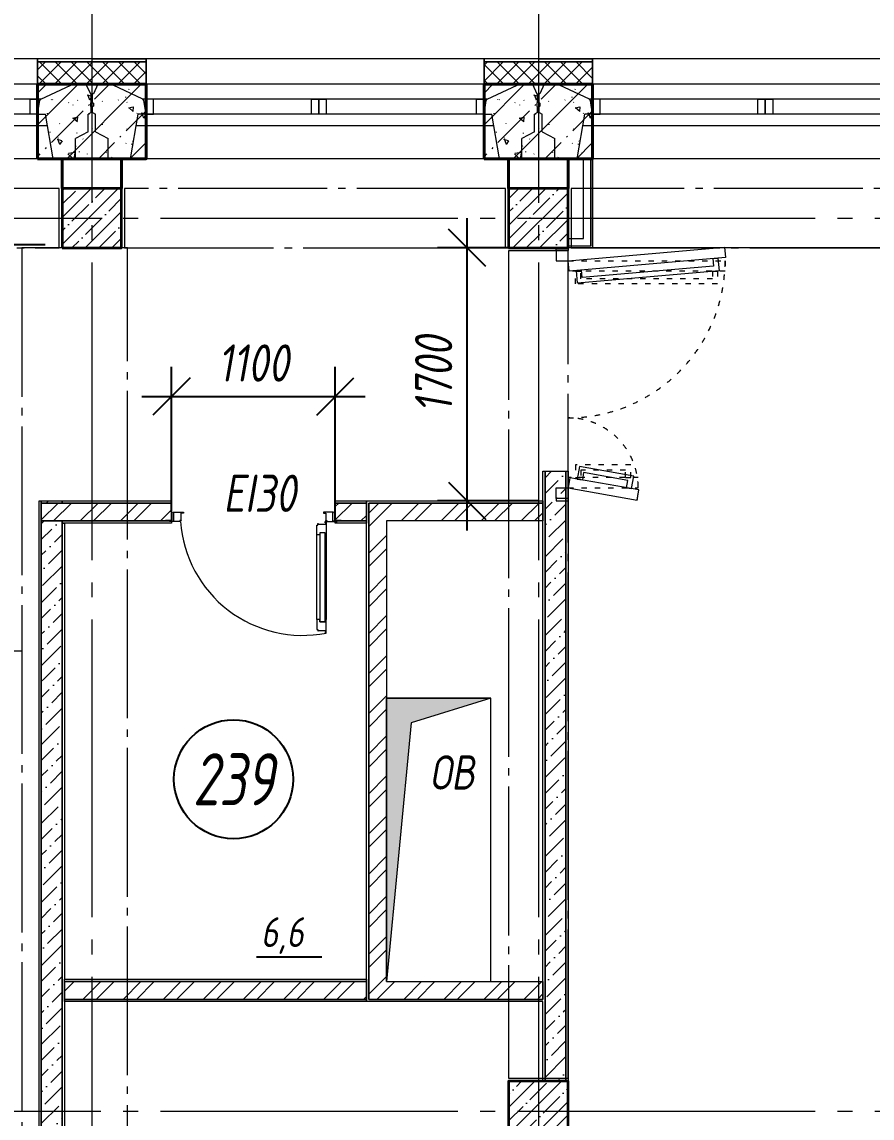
# Model space of a CAD drawing. Header units: millimetres. Extents: x -85420 to 1195317, y -69347 to 470418.
# Drawn here: x 456476 to 462189, y 64729 to 72095 of the extents above; entities that cross this region are included whole.
import ezdxf
from ezdxf.enums import TextEntityAlignment as Align

# ---------------------------------------------------------------- set-up
doc = ezdxf.new("R2010")
doc.units = ezdxf.units.MM
for name, pattern in [('ACAD_ISO03W100', [30, 12, -18]), ('GOST2.303 6', [12, 8, -1.5, 1, -1.5]), ('ГОСТ 2.303 4', [7, 5, -2, 0]), ('ГОСТ 2.303 5', [24, 20, -1.5, 1, -1.5]), ('ГОСТ 2.303 6', [12, 8, -1.5, 1, -1.5]), ('осевая', [50.8, 31.75, -6.35, 6.35, -6.35])]:
    doc.linetypes.add(name, pattern=pattern)
for name, color, linetype, lineweight in [('!М_Отверстия в перекрытиях', 253, 'Continuous', 15), ('!ФС_Ригели_балки', 251, 'ГОСТ 2.303 6', 15), ('+АР_Осевые линии', 252, 'GOST2.303 6', 9), ('+АР_Размеры', 252, 'Continuous', 0), ('+АР_Стены внутренние', 250, 'Continuous', 18), ('АР_Двери', 7, 'Continuous', 0), ('АР_Колонны', 5, 'Continuous', 35), ('АР_колонны штриховка', 193, 'Continuous', 5), ('АР_Окна', 4, 'Continuous', 9), ('АР_Сущ Несущая стена', 250, 'Continuous', 50), ('АР_штриховка несущих стен', 250, 'Continuous', 0), ('Колонны', 7, 'Continuous', 25), ('СПДС_+АР_Стены', 250, 'Continuous', 20), ('СПДС_РАЗМЕРЫ', 252, 'Continuous', 0), ('стены', 7, 'Continuous', 40), ('ТОНКАЯ', 253, 'Continuous', 0), ('ЭКСПЛИКАЦИЯ', 7, 'Continuous', 5)]:
    doc.layers.add(name, color=color, linetype=linetype, lineweight=lineweight)
doc.layers.add('ОСИ', color=7, linetype='осевая', lineweight=13, true_color=0x999999)
doc.layers.add('ПБ_граница', color=7, linetype='ГОСТ 2.303 4', lineweight=40, true_color=0xdb0000)
doc.styles.get("Standard").update_dxf_attribs({"font": 'GOST.TTF'})
doc.styles.add('ГОСТ 2.304', font='CS_Gost2304.shx', dxfattribs={"oblique": 10})
doc.linetypes.add('Ground1', pattern='A,12,[130,ltypeshp.shx,S=3,R=-150,X=0,Y=-2.598],3,[130,ltypeshp.shx,S=3,R=-150,X=0,Y=-2.598],3,[130,ltypeshp.shx,S=3,R=-150,X=0,Y=-2.598],0', length=18)
doc.linetypes.add('Ground2', pattern='A,12,[130,ltypeshp.shx,S=3,R=-210,X=0,Y=-2.598],3,[130,ltypeshp.shx,S=3,R=-210,X=0,Y=-2.598],3,[130,ltypeshp.shx,S=3,R=-210,X=0,Y=-2.598],0', length=18)
doc.dimstyles.get("Standard").update_dxf_attribs({"dimtxt": 250, "dimasz": 150, "dimexe": 0.18, "dimexo": 0.0625, "dimgap": 20, "dimtad": 1, "dimdec": 0, "dimrnd": 5, "dimzin": 0, "dimdsep": 46, "dimtxsty": 'Standard', "dimcen": 0.09, "dimadec": 0, "dimazin": 0, "dimtfac": 1, "dimtdec": 0, "dimtofl": 0, "dimtmove": 0, "dimatfit": 3, "dimfxl": 1, "dimtolj": 1, "dimtzin": 0, "dimarcsym": 0})
doc.dimstyles.new('СПДС', dxfattribs={"dimscale": 100, "dimtxt": 2.5, "dimasz": 2.5, "dimexe": 2, "dimexo": 0.625, "dimgap": 1, "dimtad": 1, "dimdec": 0, "dimrnd": 5, "dimtxsty": 'ГОСТ 2.304', "dimblk": 'OBLIQUE', "dimblk1": 'OBLIQUE', "dimblk2": 'OBLIQUE', "dimcen": 2.5, "dimdle": 2, "dimadec": 0, "dimazin": 2, "dimtfac": 0.75, "dimtdec": 4, "dimtmove": 1, "dimatfit": 3, "dimfxl": 1, "dimtfill": 1, "dimtolj": 1, "dimarcsym": 1})
pattern_1 = [(45, (0, 0), (0, -269.40768), []), (45, (5792.26, -5971.88), (-269.40768, 0), [])]
pattern_2 = [(45, (0, 0), (39.774756, 145.840774), [187.5, -40.5, 0, -40.5])]
pattern_3 = [(45, (0, 0), (-53.033009, 53.033009), []), (135, (0, 0), (-53.033009, -53.033009), [])]

# ---------------------------------------------------------------- blocks, each defined once
blk = doc.blocks.new('1700-3')
for points in [[(-476.3, 1526), (-12.1, 1444.2), (0, 1513), (-464.1, 1594.8)], [(0, -13), (-1050.7, -104.9), (-1056.8, -35.3), (-6.1, 56.6)]]:
    blk.add_lwpolyline(points, close=True)
for points in [[(80, 1600), (0, 1600), (0, 1583), (80, 1583), (80, 1600)], [(0, 1583), (80, 1583), (80, 1513), (50, 1513), (50, 1513), (0, 1513), (0, 1583)], [(-392.2, 1511.2), (-426.7, 1517.3), (-441.4, 1433.7), (-76.1, 1369.3), (-61.4, 1452.9), (-95.8, 1459)], [(-392.2, 1511.2), (-400.9, 1462.1), (-104.5, 1409.9), (-95.8, 1459)], [(-971.9, -27.9), (-1006.8, -31), (-1014.2, 53.6), (-63.3, 136.8), (-55.9, 52.2), (-90.8, 49.2)], [(-971.9, -27.9), (-976.2, 21.8), (-95.1, 98.9), (-90.8, 49.2)], [(0, -83), (80, -83), (80, -13), (50, -13), (50, -13), (0, -13), (0, -83)], [(80, -100), (0, -100), (0, -83), (80, -83), (80, -100)]]:
    blk.add_lwpolyline(points)
at = {"linetype": 'ACAD_ISO03W100', "ltscale": 3}
for points in [[(-471.3, 1443.1), (0, 1443.1), (0, 1513), (-471.3, 1513)], [(0, -13), (-1054.7, -13), (-1054.7, 56.9), (0, 56.9)]]:
    blk.add_lwpolyline(points, close=True, dxfattribs=at)
for points in [[(-385.9, 1443.1), (-420.9, 1443.1), (-420.9, 1358.3), (-50, 1358.3), (-50, 1443.1), (-85, 1443.1)], [(-385.9, 1443.1), (-385.9, 1393.3), (-85, 1393.3), (-85, 1443.1)], [(-969.5, 56.9), (-1004.5, 56.9), (-1004.5, 141.7), (-50, 141.7), (-50, 56.9), (-85, 56.9)], [(-969.5, 56.9), (-969.5, 106.7), (-85, 106.7), (-85, 56.9)]]:
    blk.add_lwpolyline(points, dxfattribs=at)
for centre, radius, start, end in [((0, 1513), 471.3, 170, 270), ((0, -13), 1054.7, 90, 181.20233)]:
    blk.add_arc(centre, radius, start, end, dxfattribs=at)
blk = doc.blocks.new('_Oblique')
at = {"color": 0, "linetype": 'ByBlock', "lineweight": -2}
blk.add_line((-0.5, -0.5), (0.5, 0.5), dxfattribs=at)
blk = doc.blocks.new('*D379')
at = {"layer": 'Defpoints', "color": 0, "ltscale": 100, "transparency": 16777216}
for p in [(458582.1, 69578.1), (457481.1, 68741.6), (458582.1, 68741.6)]:
    blk.add_point(p, dxfattribs=at)
at = {"layer": 'СПДС_РАЗМЕРЫ', "color": 0, "lineweight": -2, "ltscale": 100, "transparency": 16777216}
for p, q in [((457481.1, 68804.1), (457481.1, 69778.1)), ((458582.1, 68804.1), (458582.1, 69778.1)), ((457281.1, 69578.1), (458782.1, 69578.1))]:
    blk.add_line(p, q, dxfattribs=at)
at = {"layer": 'СПДС_РАЗМЕРЫ', "color": 0, "lineweight": -2, "ltscale": 100, "transparency": 16777216, "xscale": 250, "yscale": 250, "zscale": 250, "rotation": 180}
blk.add_blockref('_Oblique', (457481.1, 69578.1), dxfattribs=at)
at = {"layer": 'СПДС_РАЗМЕРЫ', "color": 0, "lineweight": -2, "ltscale": 100, "transparency": 16777216, "xscale": 250, "yscale": 250, "zscale": 250}
blk.add_blockref('_Oblique', (458582.1, 69578.1), dxfattribs=at)
at = {"layer": 'СПДС_РАЗМЕРЫ', "color": 0, "ltscale": 100, "transparency": 16777216, "insert": (458031.6, 69803.1), "char_height": 250, "attachment_point": 5, "style": 'ГОСТ 2.304', "bg_fill": 3, "box_fill_scale": 1.1, "bg_fill_color": 256, "bg_fill_true_color": 13158600, "bg_fill_transparency": 0}
blk.add_mtext('\\A1;1100', dxfattribs=at)
blk = doc.blocks.new('*D378')
at = {"layer": '+АР_Размеры', "color": 0, "lineweight": -2, "ltscale": 40, "transparency": 16777216}
for p, q in [((459467.8, 68676.6), (459467.8, 70777.4)), ((459913.9, 70577.4), (459267.8, 70577.4)), ((459951.2, 68876.6), (459267.8, 68876.6))]:
    blk.add_line(p, q, dxfattribs=at)
at = {"layer": 'Defpoints', "color": 0, "ltscale": 100, "transparency": 16777216}
for p in [(459467.8, 70577.4), (459976.4, 70577.4), (460013.7, 68876.6)]:
    blk.add_point(p, dxfattribs=at)
at = {"layer": '+АР_Размеры', "color": 0, "lineweight": -2, "ltscale": 100, "transparency": 16777216, "xscale": 250, "yscale": 250, "zscale": 250}
for p, rotation in [((459467.8, 70577.4), 90), ((459467.8, 68876.6), 270)]:
    blk.add_blockref('_Oblique', p, dxfattribs=dict(at, rotation=rotation))
at = {"layer": '+АР_Размеры', "color": 0, "ltscale": 100, "transparency": 16777216, "insert": (459242.8, 69727), "char_height": 250, "attachment_point": 5, "rotation": 90, "style": 'ГОСТ 2.304', "bg_fill": 3, "box_fill_scale": 1.1, "bg_fill_color": 256, "bg_fill_true_color": 13158600, "bg_fill_transparency": 0}
blk.add_mtext('\\A1;1700', dxfattribs=at)
blk = doc.blocks.new('Колонна 400х400')
at = {"layer": 'АР_колонны штриховка'}
h = blk.add_hatch(dxfattribs=at)
h.set_pattern_fill('ANSI35', color=256, scale=20)
h.set_pattern_definition([(45, (-139655.88, -114865.3), (-89.80256, 89.80256), []), (45, (-139566.07, -114865.3), (-89.80256, 89.80256), [158.75, -31.75, 0, -31.75])])
h.paths.add_polyline_path([(0, 0), (400, 0), (400, 400), (0, 400)])
at = {"layer": 'АР_Колонны'}
blk.add_lwpolyline([(0, 0), (400, 0), (400, 400), (0, 400)], close=True, dxfattribs=at)
blk = doc.blocks.new('*U267')
at = {"transparency": 33554559}
h = blk.add_hatch(color=256, dxfattribs=at)
h.dxf.hatch_style = 1
h.paths.add_polyline_path([(700, 0), (165.8, -165.8), (0, -1905), (0, 0)])
at = {"ltscale": 50}
blk.add_lwpolyline([(0, 0), (0, -1905), (700, -1905), (700, 0)], close=True, dxfattribs=at)
at = {"lineweight": 15}
blk.add_lwpolyline([(0, -1905), (0, 0), (700, 0), (165.8, -165.8)], close=True, dxfattribs=at)
blk = doc.blocks.new('НП 3033')
at = {"layer": 'АР_Окна', "ltscale": 100}
for p, q in [((365, 500), (2635, 500)), ((365, 400), (2635, 400)), ((365, 300), (2635, 300)), ((365, 220), (2635, 220)), ((365, 0), (2635, 0))]:
    blk.add_line(p, q, dxfattribs=at)
for points in [[(365, 300), (365, 500), (365, 670), (2635, 670), (2635, 300)], [(365, 300), (415, 300), (415, 400), (365, 400)], [(1450, 400), (1425, 400), (1425, 300), (1450, 300), (1475, 300), (1475, 400), (1437.5, 400)], [(1500, 400), (1475, 400), (1475, 300), (1500, 300), (1525, 300), (1525, 400), (1487.5, 400)], [(2635, 300), (2585, 300), (2585, 400), (2635, 400)]]:
    blk.add_lwpolyline(points, dxfattribs=at)
at = {"layer": 'СПДС_+АР_Стены', "ltscale": 100}
for points in [[(0, 670), (0, 670), (365, 670), (365, 670)], [(3000, 670), (3000, 670), (2635, 670), (2635, 670)]]:
    blk.add_lwpolyline(points, dxfattribs=at)
at = {"layer": 'стены', "ltscale": 100}
for p, q in [((2960, 500), (2860, 500)), ((0, 0), (0, 0))]:
    blk.add_line(p, q, dxfattribs=at)
at = {"layer": 'стены', "lineweight": 30, "ltscale": 100}
blk.add_lwpolyline([(0, 0), (365, 0), (365, 500), (0, 500)], dxfattribs=at)
at = {"layer": 'стены', "ltscale": 100}
blk.add_lwpolyline([(3000, 500), (2635, 500), (2635, 0), (3000, 0)], dxfattribs=at)
blk = doc.blocks.new('*U49')
at = {"linetype": 'ГОСТ 2.303 5', "ltscale": 50}
blk.add_lwpolyline([(5560, 400), (0, 400), (0, 0), (5560, 0)], close=True, dxfattribs=at)
blk = doc.blocks.new('*U50')
at = {"linetype": 'ГОСТ 2.303 5', "ltscale": 50}
blk.add_lwpolyline([(2560, 400), (0, 400), (0, 0), (2560, 0)], close=True, dxfattribs=at)
blk = doc.blocks.new('*U51')
at = {"linetype": 'ГОСТ 2.303 5', "ltscale": 50}
blk.add_lwpolyline([(5560, 400), (0, 400), (0, 0), (5560, 0)], close=True, dxfattribs=at)
blk = doc.blocks.new('*U54')
at = {"linetype": 'ГОСТ 2.303 5', "ltscale": 50}
blk.add_lwpolyline([(11560, 710), (0, 710), (0, 0), (11560, 0)], close=True, dxfattribs=at)
blk = doc.blocks.new('Из_буфера30619')
for name, p in [('*U50', (12000, 0)), ('*U50', (15000, 0)), ('*U49', (18000, 0))]:
    blk.add_blockref(name, p)
at = {"rotation": 270}
for name, p in [('*U54', (14310, 0)), ('*U51', (17580, -20))]:
    blk.add_blockref(name, p, dxfattribs=at)
blk = doc.blocks.new('обследование 2 этаж 1245')
at = {"layer": 'ТОНКАЯ', "ltscale": 100}
for p, q in [((15620, 140), (12900, 140)), ((15417, 40), (15618, 135)), ((15618, 135), (15620, 140)), ((15720, 140), (15620, 140)), ((15720, 140), (15750, 75)), ((15750, 75), (15755, 75)), ((15755, 18), (15755, 75)), ((15755, 75), (15760, 75)), ((15760, 18), (15760, 75)), ((15765, 75), (15760, 75)), ((15760, 75), (15760, -360)), ((15760, 18), (15760, 75)), ((15760, 75), (15760, -360)), ((15770, 75), (15765, 75)), ((15765, 18), (15765, 75)), ((15800, 140), (15770, 75)), ((15800, 140), (15900, 140)), ((18620, 140), (15900, 140)), ((15902, 135), (15900, 140)), ((16103, 40), (15902, 135)), ((18417, 40), (18618, 135)), ((18618, 135), (18620, 140)), ((18720, 140), (18620, 140)), ((18720, 140), (18750, 75)), ((18750, 75), (18755, 75)), ((18755, 18), (18755, 75)), ((18755, 75), (18760, 75)), ((18760, 18), (18760, 75)), ((18765, 75), (18760, 75)), ((18760, 75), (18760, -360)), ((18760, 18), (18760, 75)), ((18760, 75), (18760, -360)), ((18770, 75), (18765, 75)), ((18765, 18), (18765, 75)), ((18800, 140), (18770, 75)), ((18800, 140), (18900, 140)), ((21620, 140), (18900, 140)), ((18902, 135), (18900, 140)), ((19103, 40), (18902, 135)), ((15417, 40), (13103, 40)), ((15395, -60), (15410, 30)), ((15410, 30), (15417, 40)), ((15755, 18), (15750, 13)), ((15750, 13), (15750, -7)), ((15765, 18), (15770, 13)), ((15770, 13), (15770, -7)), ((18417, 40), (16103, 40)), ((16110, 30), (16103, 40)), ((16125, -60), (16110, 30)), ((18395, -60), (18410, 30)), ((18410, 30), (18417, 40)), ((18755, 18), (18750, 13)), ((18750, 13), (18750, -7)), ((18765, 18), (18770, 13)), ((18770, 13), (18770, -7)), ((21417, 40), (19103, 40)), ((19110, 30), (19103, 40)), ((19125, -60), (19110, 30)), ((15395, -60), (13125, -60)), ((15395, -60), (15448, -60)), ((15500, -360), (15448, -60)), ((15755, -50), (15735, -60)), ((15735, -180), (15735, -60)), ((15750, -7), (15755, -12)), ((15755, -50), (15755, -12)), ((15770, -7), (15765, -12)), ((15765, -50), (15765, -12)), ((15765, -50), (15785, -60)), ((15785, -180), (15785, -60)), ((16020, -360), (16072, -60)), ((16125, -60), (16072, -60)), ((18395, -60), (16125, -60)), ((18395, -60), (18448, -60)), ((18500, -360), (18448, -60)), ((18755, -50), (18735, -60)), ((18735, -180), (18735, -60)), ((18750, -7), (18755, -12)), ((18755, -50), (18755, -12)), ((18770, -7), (18765, -12)), ((18765, -50), (18765, -12)), ((18765, -50), (18785, -60)), ((18785, -180), (18785, -60)), ((19020, -360), (19072, -60)), ((19125, -60), (19072, -60)), ((21395, -60), (19125, -60)), ((15461.9, -140), (13058.1, -140)), ((18461.9, -140), (16058.1, -140)), ((21461.9, -140), (19058.1, -140)), ((15735, -180), (15650, -225)), ((15785, -180), (15870, -225)), ((18735, -180), (18650, -225)), ((18785, -180), (18870, -225)), ((15650, -360), (15650, -225)), ((15870, -360), (15870, -225)), ((18650, -360), (18650, -225)), ((18870, -360), (18870, -225)), ((15500, -360), (13020, -360)), ((15500, -360), (15650, -360)), ((15760, -360), (15650, -360)), ((15760, -360), (15870, -360)), ((16020, -360), (15870, -360)), ((18500, -360), (16020, -360)), ((18500, -360), (18650, -360)), ((18760, -360), (18650, -360)), ((18760, -360), (18870, -360)), ((19020, -360), (18870, -360)), ((21500, -360), (19020, -360))]:
    blk.add_line(p, q, dxfattribs=at)
blk = doc.blocks.new('A$C314F1C93')
at = {"layer": '+АР_Осевые линии', "linetype": 'ГОСТ 2.303 5', "lineweight": 0, "ltscale": 100}
for p, q in [((26540, 64752.7), (26540, -9752.2)), ((29540, 64752.7), (29540, -9752.2))]:
    blk.add_line(p, q, dxfattribs=at)
for points in [[(-4200, 55450), (75280, 55450)], [(-4200, 49450), (75280, 49450)]]:
    blk.add_lwpolyline(points, dxfattribs=at)
blk = doc.blocks.new('*D397')
at = {"color": 0, "lineweight": -2, "transparency": 16777216}
for p, q in [((456631.6, 70596.4), (456309.4, 70596.4)), ((456309.6, 69015.4), (456309.6, 70446.4)), ((456419.9, 68865.4), (456309.4, 68865.4))]:
    blk.add_line(p, q, dxfattribs=at)
at = {"color": 0, "transparency": 16777216}
for points in [[(456284.6, 70446.4), (456334.6, 70446.4), (456309.6, 70596.4)], [(456284.6, 69015.4), (456334.6, 69015.4), (456309.6, 68865.4)]]:
    blk.add_solid(points, dxfattribs=at)
at = {"layer": 'Defpoints', "color": 0, "transparency": 16777216}
for p in [(456309.6, 70596.4), (456631.7, 70596.4), (456420, 68865.4)]:
    blk.add_point(p, dxfattribs=at)
at = {"color": 0, "lineweight": 9, "transparency": 16777216, "insert": (456161.9, 69730.9), "char_height": 250, "attachment_point": 5, "rotation": 90}
blk.add_mtext('\\A1;1730', dxfattribs=at)

msp = doc.modelspace()

# ---------------------------------------------------------------- block references
at = {"layer": 'ОСИ', "ltscale": 40}
msp.add_blockref('A$C314F1C93', (430406.4, 15326.4, 0), dxfattribs=at)

# ---------------------------------------------------------------- next in the draw order: hatches: boundary and pattern name
at = {"layer": '+АР_Стены внутренние', "lineweight": 0, "ltscale": 100}
h = msp.add_hatch(dxfattribs=at)
h.set_pattern_fill('БЕТОН И ИЗДЕЛИЯ ИЗ НЕГО', color=256, scale=30, style=0, pattern_type=2)
h.set_pattern_definition(pattern_2)
h.paths.add_polyline_path([(456746.4, 68876.6), (456746.4, 68861.6), (456606.4, 68861.6), (456606.4, 68876.6)], flags=0)
h = msp.add_hatch(dxfattribs=at)
h.set_pattern_fill('БЕТОН И ИЗДЕЛИЯ ИЗ НЕГО', color=256, scale=30, style=0, pattern_type=2)
h.set_pattern_definition(pattern_2)
h.paths.add_polyline_path([(456746.4, 68741.6), (456746.4, 67681.4), (456606.4, 67681.4), (456606.4, 68741.6)], flags=0)
h = msp.add_hatch(dxfattribs=at)
h.set_pattern_fill('БЕТОН И ИЗДЕЛИЯ ИЗ НЕГО', color=256, scale=30, style=0, pattern_type=2)
h.set_pattern_definition(pattern_2)
h.paths.add_polyline_path([(456746.4, 67681.4), (456746.4, 58726.4), (456606.4, 58726.4), (456606.4, 67681.4)], flags=0)
at = {"layer": 'АР_штриховка несущих стен', "lineweight": 0}
h = msp.add_hatch(dxfattribs=at)
h.set_pattern_fill('FP_1', color=256, angle=90, style=0, pattern_type=2)
h.set_pattern_definition([(225, (228003.74, 445917.94), (212.13203, -212.13203), [300, -50, 10, -50]), (225, (227791.74, 445917.94), (212.13203, -212.13203), []), (140, (228003.74, 445917.94), (31.37587, 358.6306), [37.5, -412.5]), (85, (228003.74, 445917.94), (-376.09568, -69.3761), [30, -330]), (190.451, (228006.35, 445947.82), (-344.71734, 289.2568), [31.87, -350.571]), (136.184, (227903.74, 445917.94), (82.7615, 533.61997), [56.25, -618.75]), (186.636, (227910.64, 445962.4), (-487.0622, 467.3284), [47.805, -525.856]), (81.184, (227903.74, 445917.94), (-487.05805, 467.33264), [45, -495]), (111, (227928.74, 445967.94), (201.30952, 298.45407), [37.5, -412.5]), (56, (227928.74, 445967.94), (-362.5749, 121.6571), [30, -330]), (161.451, (227945.5, 445992.8), (-161.2621, 420.11198), [31.87, -350.571]), (127.5, (228003.74, 445917.94), (-166.446927, 6.079928), [3.353, -322.647, 3.353, -331.647, -331.25]), (127.5, (228003.74, 445917.94), (-166.446927, 6.079928), [-661, 3.353, -327.897]), (97.5, (228003.74, 445917.94), (-197.205856, 131.53477), [3.353, -187.647, 3.353, -315.147, -126.25]), (97.5, (228003.74, 445917.94), (-197.205856, 131.53477), [-509.5, 3.353, -122.897]), (57.5, (228003.74, 445806.44), (11.277436, 266.91122), [3.353, -121.647, 3.353, -386.647, -517.5]), (57.5, (228003.74, 445806.44), (11.277436, 266.91122), [-515, 3.353, -514.147]), (47.5, (228003.74, 445756.44), (-50.05249, 291.59308), [3.353, -159.147, 3.353, -255.647, -367.5]), (47.5, (228003.74, 445756.44), (-50.05249, 291.59308), [-421.5, 3.353, -364.147])])
h.paths.add_polyline_path([(456581.4, 71676.4), (457311.4, 71676.4), (457311.4, 71676.4), (457311.4, 71676.4), (457311.4, 71176.4), (456581.4, 71176.4), (456581.4, 71176.4), (456581.4, 71176.4), (456581.4, 71676.4), (456581.4, 71676.4), (457311.4, 71676.4)])
h = msp.add_hatch(dxfattribs=at)
h.set_pattern_fill('FP_1', color=256, angle=90, style=0, pattern_type=2)
h.set_pattern_definition([(225, (231003.74, 445917.94), (212.13203, -212.13203), [300, -50, 10, -50]), (225, (230791.74, 445917.94), (212.13203, -212.13203), []), (140, (231003.74, 445917.94), (31.37587, 358.6306), [37.5, -412.5]), (85, (231003.74, 445917.94), (-376.09568, -69.3761), [30, -330]), (190.451, (231006.35, 445947.82), (-344.71734, 289.2568), [31.87, -350.571]), (136.184, (230903.74, 445917.94), (82.7615, 533.61997), [56.25, -618.75]), (186.636, (230910.64, 445962.4), (-487.0622, 467.3284), [47.805, -525.856]), (81.184, (230903.74, 445917.94), (-487.05805, 467.33264), [45, -495]), (111, (230928.74, 445967.94), (201.30952, 298.45407), [37.5, -412.5]), (56, (230928.74, 445967.94), (-362.5749, 121.6571), [30, -330]), (161.451, (230945.5, 445992.8), (-161.2621, 420.11198), [31.87, -350.571]), (127.5, (231003.74, 445917.94), (-166.446927, 6.079928), [3.353, -322.647, 3.353, -331.647, -331.25]), (127.5, (231003.74, 445917.94), (-166.446927, 6.079928), [-661, 3.353, -327.897]), (97.5, (231003.74, 445917.94), (-197.205856, 131.53477), [3.353, -187.647, 3.353, -315.147, -126.25]), (97.5, (231003.74, 445917.94), (-197.205856, 131.53477), [-509.5, 3.353, -122.897]), (57.5, (231003.74, 445806.44), (11.277436, 266.91122), [3.353, -121.647, 3.353, -386.647, -517.5]), (57.5, (231003.74, 445806.44), (11.277436, 266.91122), [-515, 3.353, -514.147]), (47.5, (231003.74, 445756.44), (-50.05249, 291.59308), [3.353, -159.147, 3.353, -255.647, -367.5]), (47.5, (231003.74, 445756.44), (-50.05249, 291.59308), [-421.5, 3.353, -364.147])])
h.paths.add_polyline_path([(459581.4, 71676.4), (460311.4, 71676.4), (460311.4, 71676.4), (460311.4, 71676.4), (460311.4, 71176.4), (459581.4, 71176.4), (459581.4, 71176.4), (459581.4, 71176.4), (459581.4, 71676.4), (459581.4, 71676.4), (460311.4, 71676.4)])
at = {"layer": 'СПДС_+АР_Стены', "lineweight": 9, "ltscale": 100}
h = msp.add_hatch(dxfattribs=at)
h.set_pattern_fill('НЕМЕТАЛЛИЧЕСКИЕ МАТЕРИАЛЫ', color=256, scale=30, style=0, pattern_type=2)
h.set_pattern_definition(pattern_3)
h.paths.add_polyline_path([(457311.4, 71826.4), (456581.4, 71826.4), (456581.4, 71676.4), (457311.4, 71676.4)], flags=0)
h = msp.add_hatch(dxfattribs=at)
h.set_pattern_fill('НЕМЕТАЛЛИЧЕСКИЕ МАТЕРИАЛЫ', color=256, scale=30, style=0, pattern_type=2)
h.set_pattern_definition(pattern_3)
h.paths.add_polyline_path([(460311.4, 71826.4), (459581.4, 71826.4), (459581.4, 71676.4), (460311.4, 71676.4)], flags=0)
at = {"layer": 'СПДС_+АР_Стены', "lineweight": 15, "ltscale": 100}
h = msp.add_hatch(dxfattribs=at)
h.set_pattern_fill('КИРПИЧ', color=1, scale=20, style=0, pattern_type=2)
h.set_pattern_definition(pattern_1)
h.paths.add_polyline_path([(456761.4, 65646.8), (458791.4, 65646.8), (458791.4, 65526.8), (456761.4, 65526.8)], flags=0)
h = msp.add_hatch(dxfattribs=at)
h.set_pattern_fill('КИРПИЧ', color=1, scale=20, style=0, pattern_type=2)
h.set_pattern_definition(pattern_1)
h.paths.add_polyline_path([(458926.4, 65646.8), (459976.4, 65646.8), (459976.4, 65526.8), (458806.4, 65526.8)], flags=0)

# ---------------------------------------------------------------- next in the draw order: linework, layer by layer
at = {"layer": '+АР_Стены внутренние', "ltscale": 100, "elevation": 0}
msp.add_lwpolyline([(483746.4, 70576.4), (460146.4, 70576.4)], dxfattribs=at)
at = {"layer": '+АР_Стены внутренние', "ltscale": 100}
for points in [[(460146.4, 69076.4), (460146.4, 64976.4), (460131.4, 64976.4), (460131.4, 69076.4), (460146.4, 69076.4)], [(456746.4, 68876.6), (456746.4, 68861.6), (456606.4, 68861.6), (456606.4, 68876.6), (456746.4, 68876.6)]]:
    msp.add_lwpolyline(points, close=True, dxfattribs=at)
for points in [[(456591.4, 67681.4), (456591.4, 68876.6)], [(456746.4, 68876.6), (456761.4, 68876.6)], [(456606.4, 68861.6), (456606.4, 68861.6), (456606.4, 68726.6), (456606.4, 68726.6), (456606.4, 67681.4)], [(456761.4, 68861.6), (456746.4, 68861.6)], [(456606.4, 67681.4), (456606.4, 68741.6), (456746.4, 68741.6), (456746.4, 67681.4)], [(456746.4, 67681.4), (456746.4, 68726.6), (456761.4, 68726.6), (456761.4, 67681.4)], [(456606.4, 67681.4), (456606.4, 58726.4), (456591.4, 58726.4), (456591.4, 67681.4)], [(456746.4, 67681.4), (456746.4, 58726.4), (456606.4, 58726.4), (456606.4, 67681.4)], [(456746.4, 58726.4), (456746.4, 67681.4)], [(456761.4, 67681.4), (456761.4, 65661.8)], [(456761.4, 65646.8), (456761.4, 61376.4)]]:
    msp.add_lwpolyline(points, dxfattribs=at)
at = {"color": 12, "lineweight": 9, "ltscale": 100, "true_color": 0xe00000}
msp.add_line((456476.4, 67867, 0), (455376, 67867, 0), dxfattribs=at)
at = {"color": 1, "linetype": 'Ground2', "elevation": 0}
msp.add_lwpolyline([(460146.4, 70616.3), (460146.4, 70577.4), (460086.3, 70577.4)], dxfattribs=at)
at = {"layer": 'АР_Двери'}
for p, q in [((458457.1, 68078.5), (458457.1, 68647.7)), ((458521.1, 68645.6), (458521.1, 68080.5))]:
    msp.add_line(p, q, dxfattribs=at)
for points in [[(458478.1, 68661.6), (458478.1, 68064.5), (458514.1, 68064.5), (458514.1, 68661.6)], [(458513.1, 67988.5), (458521.1, 67988.5), (458521.1, 68080.5), (458514.1, 68080.5), (458514.1, 68064.5), (458478.1, 68064.5), (458478.1, 68078.5), (458457.1, 68078.5), (458457.1, 68012.4), (458465.1, 68012.4), (458465.1, 68002.4), (458466.7, 68002.4), (458466.7, 68005.5), (458519.4, 68005.5), (458519.4, 67996.4), (458513.1, 67996.4)]]:
    msp.add_lwpolyline(points, close=True, dxfattribs=at)
at = {"layer": 'СПДС_+АР_Стены', "ltscale": 100}
for points in [[(456581.4, 71826.4), (457311.4, 71826.4), (457311.4, 71846.4), (456581.4, 71846.4), (456581.4, 71826.4)], [(457311.4, 71826.4), (456581.4, 71826.4), (456581.4, 71676.4), (457311.4, 71676.4), (457311.4, 71826.4)], [(459581.4, 71826.4), (460311.4, 71826.4), (460311.4, 71846.4), (459581.4, 71846.4), (459581.4, 71826.4)], [(460311.4, 71826.4), (459581.4, 71826.4), (459581.4, 71676.4), (460311.4, 71676.4), (460311.4, 71826.4)], [(456606.4, 68741.6), (456606.4, 68741.6), (456606.4, 68726.6), (456606.4, 68726.6), (456606.4, 68741.6)], [(456761.4, 65661.8), (458791.4, 65661.8), (458791.4, 65646.8), (456761.4, 65646.8)], [(456761.4, 65646.8), (458791.4, 65646.8), (458791.4, 65526.8), (456761.4, 65526.8)], [(456761.4, 65526.8), (458791.4, 65526.8), (458791.4, 65511.8), (456761.4, 65511.8)]]:
    msp.add_lwpolyline(points, close=True, dxfattribs=at)
for points in [[(460248.9, 70638.9), (460248.9, 71176.4), (460298.9, 71176.4), (460298.9, 70588.9)], [(460248.9, 70638.9), (460248.9, 71176.4), (460298.9, 71176.4), (460298.9, 70588.9)], [(460298.9, 70588.9), (460298.9, 71176.4), (460311.4, 71176.4), (460311.4, 70576.4)], [(460298.9, 70588.9), (460298.9, 71176.4), (460311.4, 71176.4), (460311.4, 70576.4)], [(460298.9, 70588.9), (460146.4, 70588.9), (460146.4, 70638.9), (460248.9, 70638.9)], [(456591.4, 68876.6), (456606.4, 68876.6), (456606.4, 68861.6)], [(458926.4, 68741.6), (458926.4, 65646.8)], [(458926.4, 65646.8), (459976.4, 65646.8), (459976.4, 65526.8), (458806.4, 65526.8)], [(459976.4, 65511.8), (458791.4, 65511.8)], [(458806.4, 65526.8), (459976.4, 65526.8)]]:
    msp.add_lwpolyline(points, dxfattribs=at)
at = {"layer": 'стены', "ltscale": 100, "elevation": 0}
for points in [[(456581.4, 71176.4), (457311.4, 71176.4), (457311.4, 71676.4), (456581.4, 71676.4)], [(459581.4, 71176.4), (460311.4, 71176.4), (460311.4, 71676.4), (459581.4, 71676.4)]]:
    msp.add_lwpolyline(points, close=True, dxfattribs=at)
for points in [[(456746.4, 71176.4), (456746.4, 70976.4)], [(456746.4, 71176.4), (456746.4, 70976.4)], [(457146.4, 71176.4), (457146.4, 70976.4)], [(457146.4, 71176.4), (457146.4, 70976.4)], [(459746.4, 71176.4), (459746.4, 70976.4)], [(459746.4, 71176.4), (459746.4, 70976.4)], [(460146.4, 71176.4), (460146.4, 70976.4)], [(460146.4, 71176.4), (460146.4, 70976.4)]]:
    msp.add_lwpolyline(points, dxfattribs=at)
at = {"layer": 'ЭКСПЛИКАЦИЯ', "linetype": 'Continuous', "lineweight": 25, "ltscale": 100}
msp.add_line((458052.4, 65811.9, 0), (458492.4, 65811.9, 0), dxfattribs=at)
msp.add_circle((457898.2, 67005.9, 0), 400, dxfattribs=at)

# ---------------------------------------------------------------- next in the draw order: block references
at = {"layer": '!М_Отверстия в перекрытиях'}
msp.add_blockref('*U267', (458926.4, 67551.7), dxfattribs=at)
at = {"layer": '!ФС_Ригели_балки'}
msp.add_blockref('Из_буфера30619', (442166.4, 70576.4, 0), dxfattribs=at)
at = {"layer": 'АР_Двери', "lineweight": 0, "rotation": 180}
msp.add_blockref('1700-3', (460146.4, 70476.6, 0), dxfattribs=at)
at = {"layer": 'АР_Сущ Несущая стена', "xscale": -1}
for p in [(456946.4, 71176.4, 0), (459946.4, 71176.4, 0), (462946.4, 71176.4, 0)]:
    msp.add_blockref('НП 3033', p, dxfattribs=at)
at = {"layer": 'Колонны'}
for p in [(456746.4, 70576.4, 0), (459746.4, 70576.4, 0), (459746.4, 64576.4, 0)]:
    msp.add_blockref('Колонна 400х400', p, dxfattribs=at)
at = {"layer": 'ТОНКАЯ', "ltscale": 200}
msp.add_blockref('обследование 2 этаж 1245', (441186.4, 71536.4, 0), dxfattribs=at)

# ---------------------------------------------------------------- next in the draw order: texts
at = {"layer": '!М_Отверстия в перекрытиях', "ltscale": 50, "insert": (459366.4, 67051.7), "char_height": 230, "width": 700, "attachment_point": 5, "line_spacing_factor": 0.648, "style": 'ГОСТ 2.304'}
msp.add_mtext('ОВ', dxfattribs=at)
msp.add_mtext('ОВ', dxfattribs=at)
at = {"layer": 'ЭКСПЛИКАЦИЯ', "linetype": 'Continuous', "lineweight": 25, "ltscale": 100, "style": 'ГОСТ 2.304', "oblique": 10, "width": 0.913493}
msp.add_text('239', height=350, dxfattribs=at).set_placement((457898.2, 67005.9, 0), align=Align.MIDDLE_CENTER)
at = {"layer": 'ЭКСПЛИКАЦИЯ', "linetype": 'Continuous', "lineweight": 25, "ltscale": 100, "style": 'ГОСТ 2.304', "oblique": 10}
msp.add_text('6,6', height=200, dxfattribs=at).set_placement((458082.4, 66078.6, 0), align=Align.TOP_LEFT)

# ---------------------------------------------------------------- next in the draw order: dimensions: what is measured, and where the dimension line sits
at = {"lineweight": 9}
dim = msp.add_linear_dim(base=(456309.6, 70596.4, 0), p1=(456420, 68865.4, 0), p2=(456631.7, 70596.4, 0), angle=90, dimstyle='Standard', dxfattribs=at)
dim.commit()
dim.dimension.update_dxf_attribs({"geometry": '*D397', "text_midpoint": (456161.9, 69730.9, 0)})

# ---------------------------------------------------------------- next in the draw order: dimensions: what is measured, and where the dimension line sits
at = {"layer": '+АР_Размеры', "ltscale": 40}
dim = msp.add_linear_dim(base=(459467.8, 70577.4), p1=(460013.7, 68876.6), p2=(459976.4, 70577.4), angle=90, dimstyle='СПДС', dxfattribs=at)
dim.commit()
dim.dimension.update_dxf_attribs({"geometry": '*D378', "text_midpoint": (459242.8, 69727)})
at = {"layer": 'СПДС_РАЗМЕРЫ', "ltscale": 100}
dim = msp.add_linear_dim(base=(458582.1, 69578.1, 0), p1=(457481.1, 68741.6, 0), p2=(458582.1, 68741.6, 0), angle=0, dimstyle='СПДС', dxfattribs=at)
dim.commit()
dim.dimension.update_dxf_attribs({"geometry": '*D379', "text_midpoint": (458031.6, 69803.1, 0)})

# ---------------------------------------------------------------- next in the draw order: hatches: boundary and pattern name
at = {"layer": '+АР_Стены внутренние', "lineweight": 0, "ltscale": 100}
h = msp.add_hatch(dxfattribs=at)
h.set_pattern_fill('БЕТОН И ИЗДЕЛИЯ ИЗ НЕГО', color=256, scale=30, style=0, pattern_type=2)
h.set_pattern_definition(pattern_2)
h.paths.add_polyline_path([(460131.4, 69076.4), (460131.4, 64976.4), (459991.4, 64976.4), (459991.4, 69076.4)], flags=0)
at = {"layer": 'СПДС_+АР_Стены', "lineweight": 15, "ltscale": 100}
h = msp.add_hatch(dxfattribs=at)
h.set_pattern_fill('КИРПИЧ', color=1, scale=20, style=0, pattern_type=2)
h.set_pattern_definition(pattern_1)
h.paths.add_polyline_path([(456606.4, 68861.6), (457481.1, 68861.6), (457481.1, 68741.6), (456606.4, 68741.6)], flags=0)
h = msp.add_hatch(dxfattribs=at)
h.set_pattern_fill('КИРПИЧ', color=1, scale=20, style=0, pattern_type=2)
h.set_pattern_definition(pattern_1)
h.paths.add_polyline_path([(458582.1, 68861.6), (458791.4, 68861.6), (458791.4, 68741.6), (458582.1, 68741.6)], flags=0)
h = msp.add_hatch(dxfattribs=at)
h.set_pattern_fill('КИРПИЧ', color=1, scale=20, style=0, pattern_type=2)
h.set_pattern_definition(pattern_1)
h.paths.add_polyline_path([(458806.4, 68861.6), (459976.4, 68861.6), (459976.4, 68741.6), (458926.4, 68741.6)], flags=0)
h = msp.add_hatch(dxfattribs=at)
h.set_pattern_fill('КИРПИЧ', color=1, scale=20, style=0, pattern_type=2)
h.set_pattern_definition(pattern_1)
h.paths.add_polyline_path([(458926.4, 68741.6), (458926.4, 65646.8), (458806.4, 65526.8), (458806.4, 68861.6)], flags=0)

# ---------------------------------------------------------------- next in the draw order: linework, layer by layer
at = {"layer": '+АР_Стены внутренние', "ltscale": 100}
msp.add_lwpolyline([(459976.4, 65526.8), (459976.4, 69076.4), (459991.4, 69076.4), (459991.4, 64976.4), (459976.4, 64976.4), (459976.4, 65511.8)], dxfattribs=at)
msp.add_lwpolyline([(460131.4, 69076.4), (460131.4, 64976.4), (459991.4, 64976.4), (459991.4, 69076.4)], close=True, dxfattribs=at)
at = {"color": 1, "linetype": 'Ground1'}
for points in [[(457481.1, 68801.7), (457481.1, 68741.6), (457442.2, 68741.6)], [(458621, 68741.6), (458582.1, 68741.6), (458582.1, 68801.7)]]:
    msp.add_lwpolyline(points, dxfattribs=at)
at = {"layer": 'АР_Двери'}
for points in [[(457493.1, 68801.7), (457561.1, 68801.7), (457561.1, 68793.7), (457544.1, 68793.7), (457544.1, 68747.2), (457547.1, 68747.2), (457547.1, 68745.6), (457537.1, 68745.6), (457537.1, 68737.7), (457469.1, 68737.7), (457469.1, 68741.6), (457477.1, 68741.6), (457477.1, 68739.3), (457498.1, 68739.3), (457498.1, 68797.9), (457493.1, 68797.9)], [(458570.1, 68801.7), (458502.1, 68801.7), (458502.1, 68793.7), (458519.1, 68793.7), (458519.1, 68747.2), (458516.1, 68747.2), (458516.1, 68745.6), (458526.1, 68745.6), (458526.1, 68737.7), (458594.2, 68737.7), (458594.2, 68741.6), (458586.1, 68741.6), (458586.1, 68739.3), (458565.1, 68739.3), (458565.1, 68797.9), (458570.1, 68797.9)], [(458513.1, 68737.7), (458521.1, 68737.7), (458521.1, 68645.6), (458514.1, 68645.6), (458514.1, 68661.6), (458478.1, 68661.6), (458478.1, 68647.7), (458457.1, 68647.7), (458457.1, 68713.7), (458465.1, 68713.7), (458465.1, 68723.7), (458466.7, 68723.7), (458466.7, 68720.6), (458519.4, 68720.6), (458519.4, 68729.7), (458513.1, 68729.7)]]:
    msp.add_lwpolyline(points, close=True, dxfattribs=at)
at = {"layer": 'СПДС_+АР_Стены', "ltscale": 100}
for points in [[(456746.4, 68876.6), (457481.1, 68876.6), (457481.1, 68861.6), (456746.4, 68861.6), (456746.4, 68876.6)], [(458582.1, 68876.6), (458791.4, 68876.6), (458791.4, 68861.6), (458582.1, 68861.6)], [(456606.4, 68861.6), (457481.1, 68861.6), (457481.1, 68741.6), (456606.4, 68741.6)], [(458582.1, 68861.6), (458791.4, 68861.6), (458791.4, 68741.6), (458582.1, 68741.6)], [(456746.4, 68741.6), (457481.1, 68741.6), (457481.1, 68726.6), (456746.4, 68726.6), (456746.4, 68741.6)], [(458582.1, 68741.6), (458791.4, 68741.6), (458791.4, 68726.6), (458582.1, 68726.6)]]:
    msp.add_lwpolyline(points, close=True, dxfattribs=at)
for points in [[(458791.4, 68876.6), (459976.4, 68876.6), (459976.4, 68861.6), (458806.4, 68861.6)], [(458791.4, 65511.8), (458791.4, 68876.6)], [(458806.4, 68861.6), (459976.4, 68861.6), (459976.4, 68741.6), (458926.4, 68741.6)], [(458806.4, 65526.8), (458806.4, 68861.6)], [(458806.4, 68861.6), (458806.4, 65526.8)]]:
    msp.add_lwpolyline(points, dxfattribs=at)

# ---------------------------------------------------------------- next in the draw order: texts
at = {"layer": 'ПБ_граница', "linetype": 'ByBlock', "lineweight": 0, "ltscale": 100, "insert": (458074, 68927.7, 0), "char_height": 250, "width": 1, "attachment_point": 5, "line_spacing_factor": 0.5, "style": 'ГОСТ 2.304', "bg_fill": 3, "box_fill_scale": 1.2, "bg_fill_color": 1, "bg_fill_transparency": 0}
msp.add_mtext('EI30', dxfattribs=at)

# ---------------------------------------------------------------- next in the draw order: linework, layer by layer
at = {"layer": 'АР_Двери', "ltscale": 20}
msp.add_arc((458362.5, 68795.4), 822.4, 184.02883, 281.11859, dxfattribs=at)

doc.saveas('drawing.dxf')
